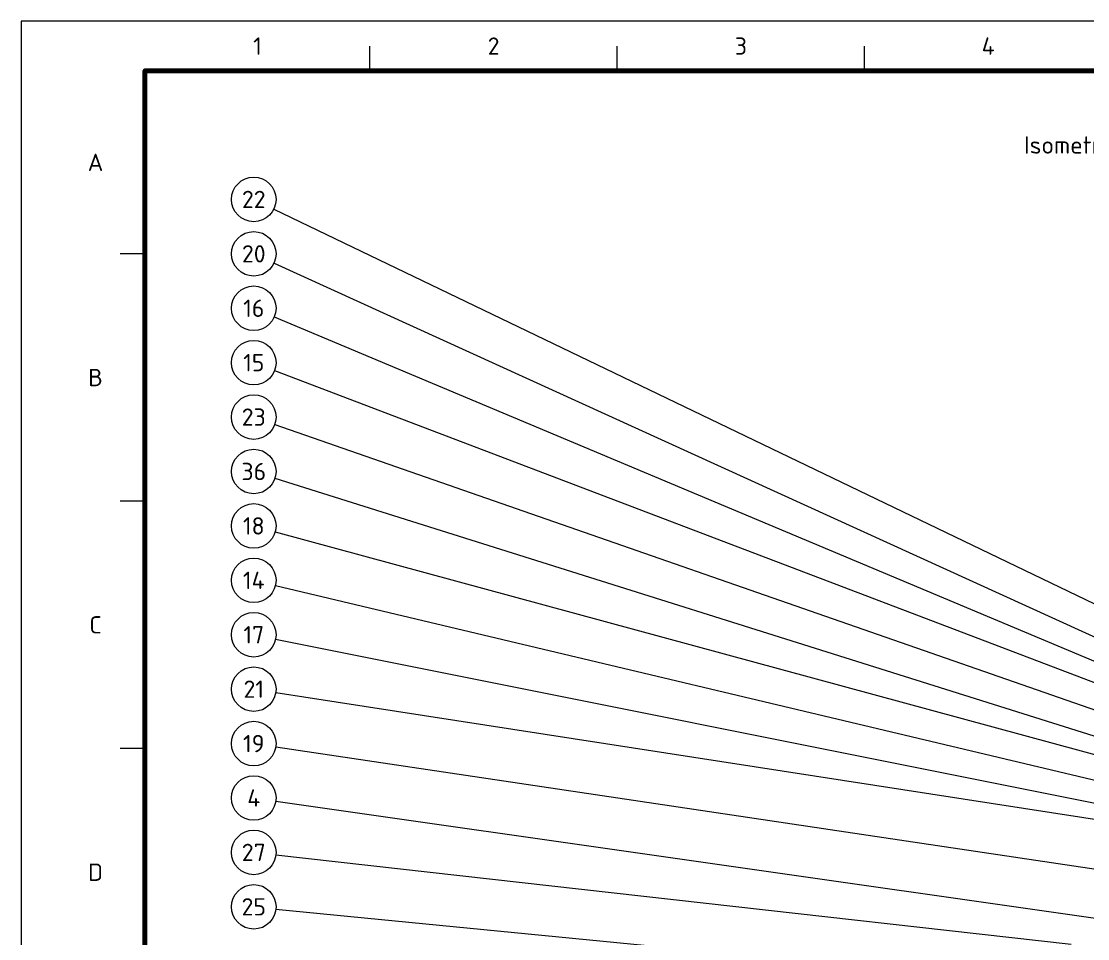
# Model space of a CAD drawing. Header units: millimetres. Extents: x 0 to 841, y 0 to 594.
# Drawn here: x 0 to 215.6, y 408.6 to 594 of the extents above; entities that cross this region are included whole.
import ezdxf
from ezdxf.enums import TextEntityAlignment as Align

# ---------------------------------------------------------------- set-up
doc = ezdxf.new("R2010")
doc.units = ezdxf.units.MM
for name, color, linetype, lineweight in [('06-TEXTO', 7, 'CONTINUOUS', 25), ('07-RECUADRO', 7, 'CONTINUOUS', 70), ('08-FINA', 5, 'CONTINUOUS', 18)]:
    doc.layers.add(name, color=color, linetype=linetype, lineweight=lineweight)
doc.styles.add('ISO3098', font='isocpeur.ttf')

msp = doc.modelspace()

# ---------------------------------------------------------------- linework, layer by layer
at = {"layer": '07-RECUADRO'}
msp.add_lwpolyline([(25, 10), (831, 10), (831, 584), (25, 584)], close=True, dxfattribs=at)
at = {"layer": '08-FINA'}
for p, q in [((70.5, 584), (70.5, 589)), ((120.5, 584), (120.5, 589)), ((170.5, 584), (170.5, 589)), ((51.06, 556.05), (298.18, 437.23)), ((25, 547), (20, 547)), ((51.09, 545.13), (285.16, 438.47)), ((51.15, 534.26), (294.28, 432.14)), ((51.21, 523.4), (296.84, 429.95)), ((51.25, 512.52), (303.57, 424.7)), ((51.29, 501.65), (296.91, 424.32)), ((25, 497), (20, 497)), ((51.34, 490.82), (294.56, 424.67)), ((51.38, 479.96), (294.42, 422.27)), ((51.41, 469.12), (280.27, 423.27)), ((51.45, 458.31), (300.16, 419.87)), ((25, 447), (20, 447)), ((51.45, 447.34), (294.16, 411.17)), ((51.45, 436.36), (295.16, 401.57)), ((51.47, 425.5), (212.26, 407.47)), ((51.48, 414.56), (206.86, 399.37))]:
    msp.add_line(p, q, dxfattribs=at)
msp.add_lwpolyline([(0, 0), (841, 0), (841, 594), (0, 594)], close=True, dxfattribs=at)
for centre in [(47, 558), (47, 547), (47, 536), (47, 525), (47, 514), (47, 503), (47, 492), (47, 481), (47, 470), (47, 459), (47, 448), (47, 437), (47, 426), (47, 415)]:
    msp.add_circle(centre, 4.5, dxfattribs=at)

# ---------------------------------------------------------------- texts
at = {"layer": '06-TEXTO', "style": 'ISO3098'}
for s, p in [('1', (47.75, 589)), ('2', (95.5, 589)), ('3', (145.5, 589)), ('4', (195.5, 589)), ('Isometría explosionada por subconjunto, escala 1:5. Globo = posición del plano FL_MAT_ABC_25kg = código ABC25-NN', (332, 569)), ('A', (15, 565.5)), ('22', (47, 558)), ('20', (47, 547)), ('16', (47, 536)), ('15', (47, 525)), ('B', (15, 522)), ('23', (47, 514)), ('36', (47, 503)), ('18', (47, 492)), ('14', (47, 481)), ('C', (15, 472)), ('17', (47, 470)), ('21', (47, 459)), ('19', (47, 448)), ('4', (47, 437)), ('27', (47, 426)), ('D', (15, 422)), ('25', (47, 415))]:
    msp.add_text(s, height=3.5, dxfattribs=at).set_placement(p, align=Align.MIDDLE_CENTER)

doc.saveas('drawing.dxf')
